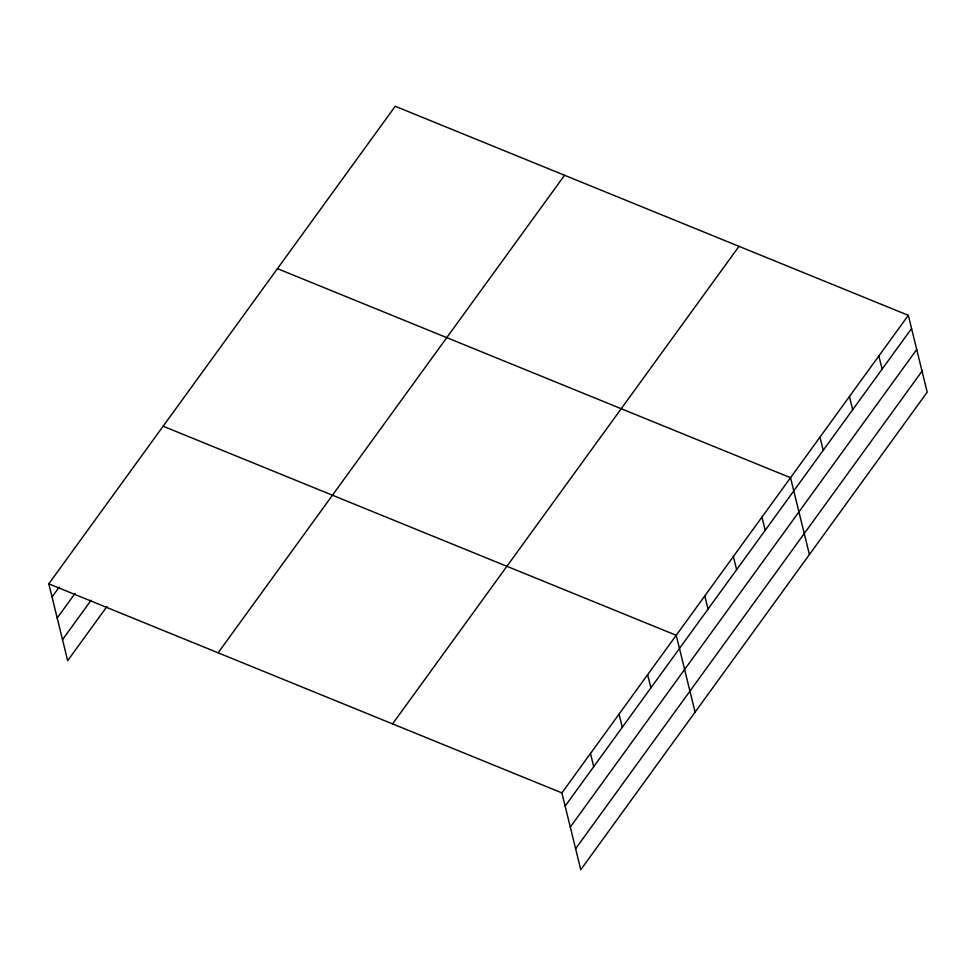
<?xml version="1.0" encoding="UTF-8"?>
<svg xmlns="http://www.w3.org/2000/svg" width="976" height="976" viewBox="0 0 976 976"><rect width="100%" height="100%" fill="white"/><g stroke="black" fill="none" stroke-linecap="round" stroke-linejoin="round"><path stroke-width="1.46" d="M106.97 606.486L67.673 660.667L48.8 583.831L395.231 106.274L908.327 315.333L927.2 392.169L580.769 869.726L561.895 792.89L908.327 315.333M52.045 597.019L59.182 587.174M57.206 618.028L75.067 593.396M62.513 639.658L91.097 600.264M218.124 652.822L564.555 175.265M392.572 723.899L739.003 246.342M565.141 806.078L911.572 328.534M570.289 827.087L916.72 349.53M575.608 848.73L922.039 371.173M277.44 268.644L790.536 477.703L809.409 554.539M163.126 426.231L676.222 635.291L695.095 712.138M48.8 583.831L561.895 792.89M878.876 355.923L882.121 369.123M849.437 396.524L852.67 409.713M819.986 437.114L823.232 450.302M761.963 517.097L765.196 530.297M733.379 556.503L736.624 569.691M704.794 595.897L708.039 609.097M647.637 674.697L650.882 687.885M619.052 714.09L622.298 727.291M590.48 753.484L593.713 766.685"/></g></svg>
